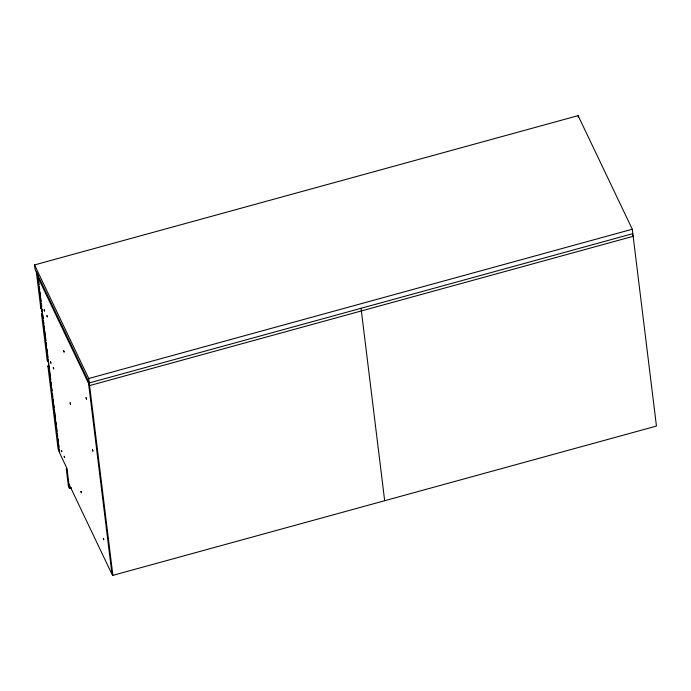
<?xml version="1.0" encoding="UTF-8"?>
<svg xmlns="http://www.w3.org/2000/svg" width="691" height="691" viewBox="0 0 691 691"><rect width="100%" height="100%" fill="white"/><g stroke="black" fill="none" stroke-linecap="round" stroke-linejoin="round"><path stroke-width="1.04" d="M632.826 233.653L89.26 382.935L35.094 269.352L34.55 264.929L578.108 115.647L632.282 229.231L656.45 426.071L112.892 575.353L111.838 573.15M34.55 264.929L88.724 378.513L632.282 229.231M67.329 471.115L66.276 468.921L68.4 486.17L69.446 488.373L71.519 487.803M632.455 234.836L633.146 236.305L89.588 385.587L37.867 277.143M37.513 274.249L36.329 271.77L40.838 308.488L41.14 308.851L41.028 307.892L41.901 309.723M42.065 311.054L42.41 311.788L42.151 309.689M42.116 311.494L42.471 312.228M42.877 317.687L41.495 313.792L47.221 360.46L47.524 360.832L47.411 359.864L48.284 361.704M48.448 363.025L48.793 363.76M48.5 363.466L48.845 364.2M49.26 369.659L47.869 365.772L58.113 449.15L59.685 452.45L59.288 449.262M68.901 483.942L111.977 574.256L88.543 383.384M578.108 115.647L578.324 117.418M361.048 308.29L384.671 500.707M88.724 378.513L112.892 575.353M69.446 488.373L67.001 468.463L59.4 452.527L37.539 274.482M37.901 275.07L38.29 278.214M38.679 281.367L39.067 284.511M39.318 286.61L39.707 289.754M39.966 291.852L41.123 301.293M41.382 303.392L41.771 306.536M42.721 314.327L43.239 318.534M43.498 320.641L43.887 323.794M44.146 325.902L44.535 329.054M44.794 331.162L45.952 340.62M46.211 342.727L46.599 345.88M46.988 349.033L47.377 352.194M47.636 354.293L48.016 357.446M48.275 359.553L48.664 362.706M48.975 365.263L49.372 368.458M49.631 370.583L50.806 380.154M51.065 382.278L51.462 385.466M51.721 387.591L52.11 390.786M52.507 393.974L52.896 397.161M53.155 399.286L53.544 402.482M53.812 404.606L54.2 407.794M54.459 409.918L55.634 419.489M55.902 421.614L56.291 424.81M56.55 426.934L57.077 431.184M57.336 433.309L57.724 436.505M57.984 438.63L58.381 441.817M58.64 443.942L59.029 447.129M63.702 350.829L64.133 352.203L63.753 350.778M70.085 402.81L70.517 404.175L70.085 402.81M80.977 491.5L81.408 492.864L81.02 491.439M44.129 309.793L44.561 311.166L44.181 309.749M50.512 361.764L50.944 363.146L50.512 361.764M61.404 450.454L61.836 451.836L61.456 450.411M46.928 315.649L47.359 317.031L46.988 315.614M53.311 367.621L53.734 369.011L53.362 367.586M64.203 456.31L64.626 457.701L64.254 456.276M86.073 397.714L86.496 399.104L86.073 397.714M92.456 449.686L92.879 451.076L92.456 449.686M103.348 538.375L103.771 539.766L103.365 538.332"/></g></svg>
